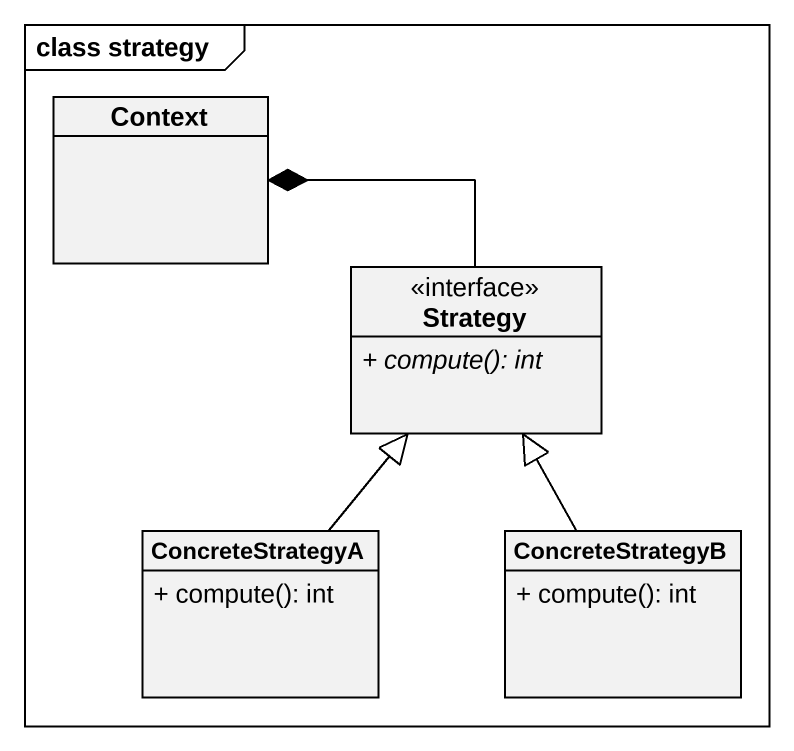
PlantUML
@startuml
mainframe class strategy
hide circle
hide empty members
skinparam classAttributeIconSize 0
class Context
class Strategy <<interface>> {
  {abstract} + compute(): int
}
class ConcreteStrategyA {
  + compute(): int
}
class ConcreteStrategyB {
  + compute(): int
}
Strategy -left-* Context
ConcreteStrategyA -up-|> Strategy
ConcreteStrategyB -up-|> Strategy
@enduml
